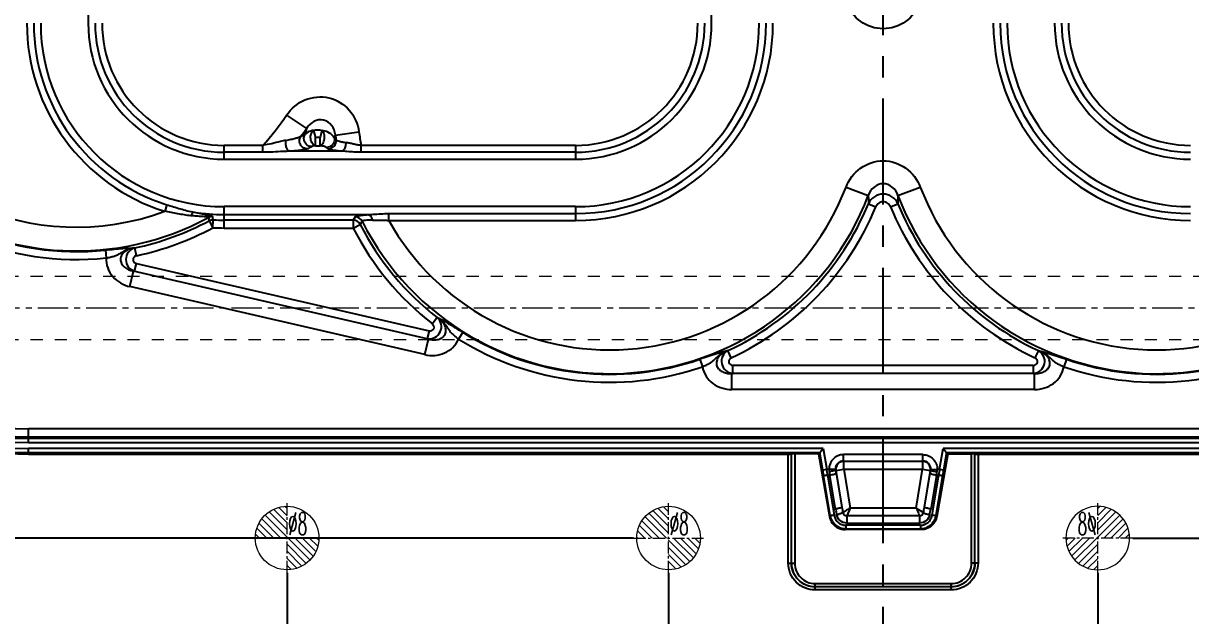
# Model space of a CAD drawing. Header units: millimetres. Extents: x 1727 to 4210, y -6182 to 759.
# Drawn here: x 2454.1 to 2601, y -2806.5 to -2731.9 of the extents above; entities that cross this region are included whole.
import ezdxf
from ezdxf.enums import TextEntityAlignment as Align

# ---------------------------------------------------------------- set-up
doc = ezdxf.new("R2010")
doc.units = ezdxf.units.MM
doc.header["$LTSCALE"] = 16.335
doc.header["$PDMODE"] = 3
doc.header["$PDSIZE"] = 0.3125
doc.linetypes.add('CENTER', pattern=[0.6, 0.375, -0.075, 0.075, -0.075])
doc.linetypes.add('HIDDEN', pattern=[0.2, 0.1, -0.1])
doc.layers.get('0').update_dxf_attribs({"linetype": 'CONTINUOUS'})
doc.layers.get('Defpoints').update_dxf_attribs({"linetype": 'CONTINUOUS'})
for name, color, linetype, lineweight in [('cool', 153, 'HIDDEN', 9), ('dim', 82, 'CONTINUOUS', 9), ('epin', 13, 'CONTINUOUS', 9)]:
    doc.layers.add(name, color=color, linetype=linetype, lineweight=lineweight)
doc.layers.add('DEFAULT_2', color=8, linetype='HIDDEN')
doc.styles.get("Standard").update_dxf_attribs({"font": 'txt', "width": 0.8})
doc.styles.add('TXT05', font='txt.shx', dxfattribs={"width": 0.5, "bigfont": 'gbcbig.shx'})
doc.dimstyles.new('mold', dxfattribs={"dimtxt": 8, "dimasz": 5, "dimexe": 0, "dimexo": 0, "dimgap": 0, "dimtad": 1, "dimzin": 1, "dimtxsty": 'Standard', "dimcen": 0, "dimclrd": 4, "dimclre": 4, "dimclrt": 6, "dimazin": 0, "dimtfac": 1, "dimtofl": 0, "dimtmove": 0, "dimatfit": 3, "dimfxl": 0, "dimarcsym": 0})

# ---------------------------------------------------------------- blocks, each defined once
blk = doc.blocks.new('epin_ejp_8')
at = {"layer": 'epin'}
h = blk.add_hatch(dxfattribs=at)
h.set_pattern_fill('_ANSI31', color=123, scale=0.2, angle=90, style=0)
h.set_pattern_definition([(135, (-263.1036, 1313.3417), (-0.4490128, -0.4490128), [])])
h.paths.add_polyline_path([(0, 4, 0.414214), (-4, 0), (0, 0)])
h.paths.add_polyline_path([(4, 0), (0, 0), (0, -4, 0.414214)])
at = {"layer": 'epin', "color": 1, "linetype": 'CENTER', "ltscale": 0.248791}
for p, q in [((0, -4.4), (0, 4.4)), ((-4.4, 0), (4.4, 0))]:
    blk.add_line(p, q, dxfattribs=at)
at = {"layer": 'epin'}
blk.add_circle((0, 0), 4, dxfattribs=at)
at = {"layer": 'epin', "color": 6, "style": 'TXT05', "width": 0.5}
blk.add_text('%%c8', height=2.8, dxfattribs=at).set_placement((1.33, 1.8), align=Align.MIDDLE)
blk = doc.blocks.new('124')
at = {"layer": 'cool', "ltscale": 0.932966}
for p, q in [((10.14, -1344.71), (401.48, -1344.71)), ((10.14, -1352.71), (401.48, -1352.71))]:
    blk.add_line(p, q, dxfattribs=at)
at = {"layer": 'cool', "color": 1, "linetype": 'CENTER', "ltscale": 0.621977}
blk.add_line((-4.19, -1348.71), (415.81, -1348.71), dxfattribs=at)
blk = doc.blocks.new('*D581')
at = {"layer": 'Defpoints', "color": 0}
for p in [(2562.27, -2707.77), (2719.17, -2748.77), (2779.7, -2748.77)]:
    blk.add_point(p, dxfattribs=at)
at = {"layer": 'dim', "color": 4, "lineweight": -2}
blk.add_line((2719.17, -2748.77), (2793.7, -2748.77), dxfattribs=at)
at = {"layer": 'dim', "color": 6, "insert": (2786.7, -2745.85), "char_height": 5, "attachment_point": 5}
blk.add_mtext('41,00', dxfattribs=at)
blk = doc.blocks.new('*D583')
at = {"layer": 'Defpoints', "color": 0}
for p in [(2562.27, -2707.77), (2740.71, -2767.77), (2779.7, -2767.77)]:
    blk.add_point(p, dxfattribs=at)
at = {"layer": 'dim', "color": 4, "lineweight": -2}
blk.add_line((2740.71, -2767.77), (2794.37, -2767.77), dxfattribs=at)
at = {"layer": 'dim', "color": 6, "insert": (2787.04, -2764.85), "char_height": 5, "attachment_point": 5}
blk.add_mtext('60,00', dxfattribs=at)
blk = doc.blocks.new('*D584')
at = {"layer": 'Defpoints', "color": 0}
for p in [(2562.27, -2707.77), (2593.67, -2796.77), (2779.7, -2796.77)]:
    blk.add_point(p, dxfattribs=at)
at = {"layer": 'dim', "color": 4, "lineweight": -2}
blk.add_line((2593.67, -2796.77), (2795.04, -2796.77), dxfattribs=at)
at = {"layer": 'dim', "color": 6, "insert": (2787.37, -2793.85), "char_height": 5, "attachment_point": 5}
blk.add_mtext('89,00', dxfattribs=at)
blk = doc.blocks.new('*D585')
at = {"layer": 'Defpoints', "color": 0}
for p in [(2562.27, -2707.77), (2708.38, -2822.77), (2779.7, -2822.77)]:
    blk.add_point(p, dxfattribs=at)
at = {"layer": 'dim', "color": 4, "lineweight": -2}
blk.add_line((2708.38, -2822.77), (2796.37, -2822.77), dxfattribs=at)
at = {"layer": 'dim', "color": 6, "insert": (2788.04, -2819.85), "char_height": 5, "attachment_point": 5}
blk.add_mtext('115,00', dxfattribs=at)
blk = doc.blocks.new('*D586')
at = {"layer": 'Defpoints', "color": 0}
for p in [(2562.27, -2707.77), (2704.17, -2783.77), (2779.7, -2783.77)]:
    blk.add_point(p, dxfattribs=at)
at = {"layer": 'dim', "color": 4, "lineweight": -2}
blk.add_line((2704.17, -2783.77), (2795.04, -2783.77), dxfattribs=at)
at = {"layer": 'dim', "color": 6, "insert": (2787.37, -2780.85), "char_height": 5, "attachment_point": 5}
blk.add_mtext('76,00', dxfattribs=at)
blk = doc.blocks.new('*D587')
at = {"layer": 'Defpoints', "color": 0}
for p in [(2562.27, -2707.77), (2741.07, -2857.77), (2779.7, -2857.77)]:
    blk.add_point(p, dxfattribs=at)
at = {"layer": 'dim', "color": 4, "lineweight": -2}
blk.add_line((2741.07, -2857.77), (2797.04, -2857.77), dxfattribs=at)
at = {"layer": 'dim', "color": 6, "insert": (2788.37, -2854.85), "char_height": 5, "attachment_point": 5}
blk.add_mtext('150,00', dxfattribs=at)
blk = doc.blocks.new('*D588')
at = {"layer": 'Defpoints', "color": 0}
for p in [(2562.27, -2707.77), (2562.27, -2872.94), (2562.27, -2889.02)]:
    blk.add_point(p, dxfattribs=at)
at = {"layer": 'dim', "color": 4, "lineweight": -2}
blk.add_line((2562.27, -2872.94), (2562.27, -2899.69), dxfattribs=at)
at = {"layer": 'dim', "color": 6, "insert": (2559.36, -2894.36), "char_height": 5, "attachment_point": 5, "rotation": 90}
blk.add_mtext('0,00', dxfattribs=at)
blk = doc.blocks.new('*D589')
at = {"layer": 'Defpoints', "color": 0}
for p in [(2562.27, -2707.77), (2589.27, -2801.17), (2589.27, -2889.02)]:
    blk.add_point(p, dxfattribs=at)
at = {"layer": 'dim', "color": 4, "lineweight": -2}
blk.add_line((2589.27, -2801.17), (2589.27, -2904.36), dxfattribs=at)
at = {"layer": 'dim', "color": 6, "insert": (2586.36, -2896.69), "char_height": 5, "attachment_point": 5, "rotation": 90}
blk.add_mtext('27,00', dxfattribs=at)
blk = doc.blocks.new('*D590')
at = {"layer": 'Defpoints', "color": 0}
for p in [(2562.27, -2707.77), (2637.27, -2801.17), (2637.27, -2889.02)]:
    blk.add_point(p, dxfattribs=at)
at = {"layer": 'dim', "color": 4, "lineweight": -2}
blk.add_line((2637.27, -2801.17), (2637.27, -2904.36), dxfattribs=at)
at = {"layer": 'dim', "color": 6, "insert": (2634.36, -2896.69), "char_height": 5, "attachment_point": 5, "rotation": 90}
blk.add_mtext('75,00', dxfattribs=at)
blk = doc.blocks.new('*D591')
at = {"layer": 'Defpoints', "color": 0}
for p in [(2562.27, -2707.77), (2699.77, -2788.17), (2699.77, -2889.02)]:
    blk.add_point(p, dxfattribs=at)
at = {"layer": 'dim', "color": 4, "lineweight": -2}
blk.add_line((2699.77, -2788.17), (2699.77, -2907.69), dxfattribs=at)
at = {"layer": 'dim', "color": 6, "insert": (2696.86, -2898.36), "char_height": 5, "attachment_point": 5, "rotation": 90}
blk.add_mtext('137,50', dxfattribs=at)
blk = doc.blocks.new('*D592')
at = {"layer": 'Defpoints', "color": 0}
for p in [(2562.27, -2707.77), (2714.77, -2753.17), (2714.77, -2889.02)]:
    blk.add_point(p, dxfattribs=at)
at = {"layer": 'dim', "color": 4, "lineweight": -2}
blk.add_line((2714.77, -2753.17), (2714.77, -2907.69), dxfattribs=at)
at = {"layer": 'dim', "color": 6, "insert": (2711.86, -2898.36), "char_height": 5, "attachment_point": 5, "rotation": 90}
blk.add_mtext('152,50', dxfattribs=at)
blk = doc.blocks.new('*D593')
at = {"layer": 'Defpoints', "color": 0}
for p in [(2562.27, -2707.77), (2732.27, -2861.43), (2732.27, -2889.02)]:
    blk.add_point(p, dxfattribs=at)
at = {"layer": 'dim', "color": 4, "lineweight": -2}
blk.add_line((2732.27, -2861.43), (2732.27, -2906.36), dxfattribs=at)
at = {"layer": 'dim', "color": 6, "insert": (2729.36, -2897.69), "char_height": 5, "attachment_point": 5, "rotation": 90}
blk.add_mtext('170,00', dxfattribs=at)
blk = doc.blocks.new('*D595')
at = {"layer": 'Defpoints', "color": 0}
for p in [(2562.27, -2707.77), (2344.84, -2748.77), (2405.37, -2748.77)]:
    blk.add_point(p, dxfattribs=at)
at = {"layer": 'dim', "color": 4, "lineweight": -2}
blk.add_line((2405.37, -2748.77), (2330.84, -2748.77), dxfattribs=at)
at = {"layer": 'dim', "color": 6, "insert": (2337.84, -2745.85), "char_height": 5, "attachment_point": 5}
blk.add_mtext('41,00', dxfattribs=at)
blk = doc.blocks.new('*D615')
at = {"layer": 'Defpoints', "color": 0}
for p in [(2562.27, -2707.77), (2344.84, -2767.77), (2383.84, -2767.77)]:
    blk.add_point(p, dxfattribs=at)
at = {"layer": 'dim', "color": 4, "lineweight": -2}
blk.add_line((2383.84, -2767.77), (2330.18, -2767.77), dxfattribs=at)
at = {"layer": 'dim', "color": 6, "insert": (2337.51, -2764.85), "char_height": 5, "attachment_point": 5}
blk.add_mtext('60,00', dxfattribs=at)
blk = doc.blocks.new('*D616')
at = {"layer": 'Defpoints', "color": 0}
for p in [(2562.27, -2707.77), (2344.84, -2796.77), (2530.87, -2796.77)]:
    blk.add_point(p, dxfattribs=at)
at = {"layer": 'dim', "color": 4, "lineweight": -2}
blk.add_line((2530.87, -2796.77), (2329.51, -2796.77), dxfattribs=at)
at = {"layer": 'dim', "color": 6, "insert": (2337.18, -2793.85), "char_height": 5, "attachment_point": 5}
blk.add_mtext('89,00', dxfattribs=at)
blk = doc.blocks.new('*D617')
at = {"layer": 'Defpoints', "color": 0}
for p in [(2562.27, -2707.77), (2344.84, -2822.77), (2416.17, -2822.77)]:
    blk.add_point(p, dxfattribs=at)
at = {"layer": 'dim', "color": 4, "lineweight": -2}
blk.add_line((2416.17, -2822.77), (2328.18, -2822.77), dxfattribs=at)
at = {"layer": 'dim', "color": 6, "insert": (2336.51, -2819.85), "char_height": 5, "attachment_point": 5}
blk.add_mtext('115,00', dxfattribs=at)
blk = doc.blocks.new('*D618')
at = {"layer": 'Defpoints', "color": 0}
for p in [(2562.27, -2707.77), (2344.84, -2783.77), (2420.37, -2783.77)]:
    blk.add_point(p, dxfattribs=at)
at = {"layer": 'dim', "color": 4, "lineweight": -2}
blk.add_line((2420.37, -2783.77), (2329.51, -2783.77), dxfattribs=at)
at = {"layer": 'dim', "color": 6, "insert": (2337.18, -2780.85), "char_height": 5, "attachment_point": 5}
blk.add_mtext('76,00', dxfattribs=at)
blk = doc.blocks.new('*D619')
at = {"layer": 'Defpoints', "color": 0}
for p in [(2562.27, -2707.77), (2344.84, -2857.77), (2383.47, -2857.77)]:
    blk.add_point(p, dxfattribs=at)
at = {"layer": 'dim', "color": 4, "lineweight": -2}
blk.add_line((2383.47, -2857.77), (2327.51, -2857.77), dxfattribs=at)
at = {"layer": 'dim', "color": 6, "insert": (2336.18, -2854.85), "char_height": 5, "attachment_point": 5}
blk.add_mtext('150,00', dxfattribs=at)
blk = doc.blocks.new('*D596')
at = {"layer": 'Defpoints', "color": 0}
for p in [(2562.27, -2707.77), (2535.27, -2801.17), (2535.27, -2889.02)]:
    blk.add_point(p, dxfattribs=at)
at = {"layer": 'dim', "color": 4, "lineweight": -2}
blk.add_line((2535.27, -2801.17), (2535.27, -2904.36), dxfattribs=at)
at = {"layer": 'dim', "color": 6, "insert": (2532.36, -2896.69), "char_height": 5, "attachment_point": 5, "rotation": 90}
blk.add_mtext('27,00', dxfattribs=at)
blk = doc.blocks.new('*D597')
at = {"layer": 'Defpoints', "color": 0}
for p in [(2562.27, -2707.77), (2487.27, -2801.17), (2487.27, -2889.02)]:
    blk.add_point(p, dxfattribs=at)
at = {"layer": 'dim', "color": 4, "lineweight": -2}
blk.add_line((2487.27, -2801.17), (2487.27, -2904.36), dxfattribs=at)
at = {"layer": 'dim', "color": 6, "insert": (2484.36, -2896.69), "char_height": 5, "attachment_point": 5, "rotation": 90}
blk.add_mtext('75,00', dxfattribs=at)
blk = doc.blocks.new('*D598')
at = {"layer": 'Defpoints', "color": 0}
for p in [(2562.27, -2707.77), (2424.77, -2788.17), (2424.77, -2889.02)]:
    blk.add_point(p, dxfattribs=at)
at = {"layer": 'dim', "color": 4, "lineweight": -2}
blk.add_line((2424.77, -2788.17), (2424.77, -2907.69), dxfattribs=at)
at = {"layer": 'dim', "color": 6, "insert": (2421.86, -2898.36), "char_height": 5, "attachment_point": 5, "rotation": 90}
blk.add_mtext('137,50', dxfattribs=at)
blk = doc.blocks.new('*D599')
at = {"layer": 'Defpoints', "color": 0}
for p in [(2562.27, -2707.77), (2409.77, -2753.17), (2409.77, -2889.02)]:
    blk.add_point(p, dxfattribs=at)
at = {"layer": 'dim', "color": 4, "lineweight": -2}
blk.add_line((2409.77, -2753.17), (2409.77, -2907.69), dxfattribs=at)
at = {"layer": 'dim', "color": 6, "insert": (2406.86, -2898.36), "char_height": 5, "attachment_point": 5, "rotation": 90}
blk.add_mtext('152,50', dxfattribs=at)
blk = doc.blocks.new('*D600')
at = {"layer": 'Defpoints', "color": 0}
for p in [(2562.27, -2707.77), (2392.27, -2861.43), (2392.27, -2889.02)]:
    blk.add_point(p, dxfattribs=at)
at = {"layer": 'dim', "color": 4, "lineweight": -2}
blk.add_line((2392.27, -2861.43), (2392.27, -2906.36), dxfattribs=at)
at = {"layer": 'dim', "color": 6, "insert": (2389.36, -2897.69), "char_height": 5, "attachment_point": 5, "rotation": 90}
blk.add_mtext('170,00', dxfattribs=at)

msp = doc.modelspace()

# ---------------------------------------------------------------- linework, layer by layer
at = {"color": 1, "linetype": 'CENTER', "ltscale": 2.176921}
msp.add_line((2562.273, -2882.769), (2562.273, -2532.769), dxfattribs=at)
at = {"color": 7, "linetype": 'Continuous'}
for p, q in [((2462.25, -2676.664), (2462.25, -2731.939)), ((2540.691, -2731.939), (2540.691, -2713.346)), ((2487.214, -2743.498), (2489.705, -2745.167)), ((2489.705, -2745.167), (2489.551, -2745.897)), ((2490.595, -2745.418), (2490.863, -2746.358)), ((2490.863, -2747.357), (2490.863, -2746.358)), ((2491.401, -2746.358), (2491.401, -2747.357)), ((2493.229, -2746.432), (2493.433, -2746.602)), ((2493.342, -2745.985), (2493.241, -2746.46)), ((2493.346, -2746.006), (2496.316, -2745.596)), ((2479.36, -2749.049), (2479.36, -2747.309)), ((2484.215, -2747.309), (2479.36, -2747.309)), ((2484.215, -2748.179), (2484.215, -2747.309)), ((2494.113, -2748.05), (2487.59, -2748.05)), ((2490.863, -2747.357), (2491.401, -2747.357)), ((2492.446, -2747.755), (2492.243, -2747.581)), ((2496.6, -2748.179), (2496.6, -2747.309)), ((2523.58, -2747.309), (2496.6, -2747.309)), ((2523.58, -2747.309), (2523.58, -2749.049)), ((2484.215, -2748.179), (2479.36, -2748.179)), ((2479.36, -2749.049), (2523.58, -2749.049)), ((2523.58, -2748.179), (2496.6, -2748.179)), ((2557.603, -2752.567), (2560.405, -2753.634)), ((2564.141, -2753.634), (2566.943, -2752.567)), ((2472.132, -2754.782), (2471.869, -2755.611)), ((2479.36, -2757.72), (2479.36, -2755.028)), ((2523.58, -2755.028), (2479.36, -2755.028)), ((2523.58, -2755.028), (2523.58, -2756.769)), ((2560.425, -2754.664), (2561.349, -2755.045)), ((2563.197, -2755.045), (2564.121, -2754.664)), ((2477.369, -2756.398), (2477.462, -2756.8)), ((2477.462, -2756.8), (2477.935, -2757.68)), ((2477.991, -2756.682), (2477.905, -2756.279)), ((2477.935, -2757.68), (2477.991, -2756.682)), ((2479.36, -2756.027), (2497.476, -2756.027)), ((2495.587, -2756.72), (2479.36, -2756.72)), ((2495.832, -2756.322), (2495.587, -2756.72)), ((2495.587, -2756.72), (2495.587, -2757.72)), ((2496.725, -2756.873), (2496.477, -2757.265)), ((2500.063, -2756.769), (2500.063, -2755.898)), ((2500.063, -2755.898), (2523.58, -2755.898)), ((2500.063, -2756.769), (2523.58, -2756.769)), ((2479.36, -2757.72), (2495.587, -2757.72)), ((2495.587, -2757.72), (2496.477, -2757.265)), ((2464.422, -2760.497), (2464.527, -2761.491)), ((2467.962, -2760.23), (2468.11, -2760.233)), ((2468.318, -2761.21), (2468.11, -2760.233)), ((2468.085, -2763.16), (2468.31, -2762.186)), ((2468.31, -2762.186), (2505.133, -2770.673)), ((2467.483, -2765.106), (2467.932, -2763.158)), ((2505.047, -2771.713), (2467.932, -2763.158)), ((2504.599, -2773.661), (2467.482, -2765.106)), ((2506.168, -2769.004), (2505.553, -2769.792)), ((2506.168, -2769.004), (2506.302, -2769.067)), ((2505.133, -2770.673), (2504.908, -2771.647)), ((2509.367, -2770.856), (2508.838, -2771.704)), ((2504.598, -2773.661), (2505.047, -2771.713)), ((2539.211, -2774.251), (2539.537, -2775.196)), ((2542.601, -2773.196), (2542.745, -2773.165)), ((2543.168, -2774.071), (2542.745, -2773.165)), ((2581.801, -2773.165), (2581.379, -2774.071)), ((2581.801, -2773.165), (2581.946, -2773.196)), ((2585.335, -2774.251), (2585.009, -2775.196)), ((2543.379, -2776.023), (2543.379, -2775.023)), ((2581.167, -2775.023), (2543.379, -2775.023)), ((2581.167, -2775.023), (2581.167, -2776.023)), ((2543.229, -2778.055), (2543.229, -2776.056)), ((2581.317, -2776.056), (2543.229, -2776.056)), ((2581.317, -2778.055), (2581.317, -2776.056)), ((2581.318, -2778.055), (2543.228, -2778.055)), ((2454.738, -2784.727), (2454.738, -2783.015)), ((2669.808, -2783.015), (2454.738, -2783.015)), ((2454.738, -2784.018), (2669.808, -2784.018)), ((2669.808, -2784.226), (2454.738, -2784.226)), ((2454.738, -2784.727), (2669.808, -2784.727)), ((2454.738, -2786.209), (2454.738, -2785.503)), ((2554.719, -2785.503), (2454.738, -2785.503)), ((2454.738, -2786.004), (2554.297, -2786.004)), ((2454.738, -2786.209), (2550.333, -2786.209)), ((2550.333, -2799.921), (2550.333, -2786.209)), ((2550.732, -2786.189), (2550.741, -2786.184)), ((2550.732, -2799.921), (2550.732, -2786.189)), ((2554.136, -2786.165), (2551.14, -2786.165)), ((2551.14, -2786.165), (2551.14, -2799.912)), ((2554.136, -2786.165), (2554.297, -2786.004)), ((2554.136, -2786.165), (2555.504, -2794.041)), ((2554.296, -2786.004), (2554.719, -2785.503)), ((2554.681, -2788.216), (2554.297, -2786.004)), ((2554.719, -2785.503), (2555.175, -2788.13)), ((2557.274, -2787.069), (2557.274, -2786.266)), ((2567.272, -2786.266), (2557.275, -2786.266)), ((2567.272, -2787.069), (2567.272, -2786.266)), ((2570.41, -2786.165), (2569.043, -2794.041)), ((2569.371, -2788.13), (2569.827, -2785.503)), ((2669.808, -2785.503), (2569.827, -2785.503)), ((2569.827, -2785.503), (2570.25, -2786.004)), ((2570.249, -2786.004), (2569.865, -2788.216)), ((2570.25, -2786.004), (2669.808, -2786.004)), ((2570.25, -2786.004), (2570.41, -2786.165)), ((2570.41, -2786.165), (2573.407, -2786.165)), ((2573.407, -2799.912), (2573.407, -2786.165)), ((2573.814, -2786.189), (2573.805, -2786.184)), ((2573.805, -2799.912), (2573.805, -2786.184)), ((2574.213, -2786.209), (2669.808, -2786.209)), ((2574.213, -2786.209), (2574.213, -2799.921)), ((2557.274, -2787.069), (2567.272, -2787.069)), ((2557.314, -2787.103), (2557.274, -2787.069)), ((2557.314, -2788.107), (2557.314, -2787.103)), ((2567.272, -2787.069), (2567.232, -2787.103)), ((2567.232, -2787.103), (2567.232, -2788.107)), ((2555.175, -2788.13), (2554.681, -2788.216)), ((2555.624, -2793.921), (2554.788, -2788.85)), ((2555.468, -2788.13), (2555.175, -2788.13)), ((2555.282, -2788.835), (2555.552, -2788.835)), ((2555.282, -2788.835), (2556.118, -2793.905)), ((2556.271, -2788.104), (2555.468, -2788.13)), ((2556.29, -2793.112), (2555.552, -2788.835)), ((2556.324, -2788.27), (2556.284, -2788.236)), ((2556.324, -2788.27), (2557.314, -2788.107)), ((2556.324, -2788.27), (2557.082, -2792.869)), ((2556.345, -2788.591), (2557.082, -2792.869)), ((2557.314, -2788.107), (2567.232, -2788.107)), ((2557.314, -2788.107), (2558.119, -2792.987)), ((2566.428, -2792.987), (2567.232, -2788.107)), ((2567.232, -2788.107), (2568.222, -2788.27)), ((2567.464, -2792.869), (2568.222, -2788.27)), ((2567.464, -2792.869), (2568.202, -2788.591)), ((2568.262, -2788.236), (2568.222, -2788.27)), ((2568.994, -2788.835), (2568.256, -2793.112)), ((2568.276, -2788.104), (2569.078, -2788.13)), ((2568.428, -2793.905), (2569.264, -2788.835)), ((2569.758, -2788.85), (2568.922, -2793.921)), ((2568.994, -2788.835), (2569.264, -2788.835)), ((2569.371, -2788.13), (2569.078, -2788.13)), ((2569.865, -2788.216), (2569.371, -2788.13)), ((2556.33, -2793.345), (2556.29, -2793.112)), ((2558.119, -2792.987), (2557.7, -2793.973)), ((2566.428, -2792.987), (2558.119, -2792.987)), ((2566.428, -2792.987), (2567.344, -2793.568)), ((2566.846, -2793.973), (2557.7, -2793.973)), ((2557.7, -2793.973), (2557.7, -2794.875)), ((2557.701, -2794.875), (2566.845, -2794.875)), ((2566.846, -2793.973), (2566.846, -2794.875)), ((2567.065, -2795.704), (2557.481, -2795.704)), ((2566.954, -2795.162), (2557.592, -2795.162)), ((2557.592, -2795.162), (2557.592, -2795.593)), ((2557.592, -2795.593), (2566.954, -2795.593)), ((2566.954, -2795.162), (2566.954, -2795.593)), ((2550.333, -2799.921), (2551.14, -2799.912)), ((2550.741, -2799.912), (2550.732, -2799.921)), ((2574.213, -2799.921), (2573.407, -2799.912)), ((2573.814, -2799.921), (2573.805, -2799.912)), ((2553.72, -2803.308), (2553.73, -2802.502)), ((2553.73, -2802.901), (2553.72, -2802.91)), ((2570.826, -2802.91), (2553.72, -2802.91)), ((2570.826, -2803.308), (2553.72, -2803.308)), ((2553.73, -2802.502), (2570.816, -2802.502)), ((2570.826, -2803.308), (2570.816, -2802.502)), ((2570.826, -2802.91), (2570.816, -2802.901))]:
    msp.add_line(p, q, dxfattribs=at)
for centre, radius, start, end in [((2460.768, -2725.773), 34.835, 110.85165, 298.46167), ((2460.768, -2725.773), 31.836, 110.85169, 290.4069), ((2460.768, -2725.773), 35.915, 161.01334, 276.00733), ((2460.768, -2725.773), 34.916, 161.0165, 276.00618), ((2479.36, -2731.939), 24.83, 180, 252.43937), ((2479.36, -2731.939), 23.96, 180, 252.43937), ((2479.36, -2731.939), 23.089, 180, 270), ((2479.36, -2731.939), 17.111, 180, 270), ((2479.36, -2731.939), 16.24, 180, 270), ((2479.36, -2731.939), 15.37, 180, 270), ((2523.58, -2731.939), 24.83, 270, 360), ((2523.58, -2731.939), 23.96, 270, 0), ((2523.58, -2731.939), 23.089, 270, 0), ((2523.58, -2731.939), 17.111, 270, 360), ((2523.58, -2731.939), 16.24, 270, 0), ((2523.58, -2731.939), 15.37, 270, 0), ((2600.965, -2731.939), 24.83, 180, 270), ((2600.965, -2731.939), 23.96, 180, 270), ((2600.965, -2731.939), 23.089, 180, 270), ((2600.965, -2731.939), 17.111, 180, 270), ((2600.965, -2731.939), 16.24, 180, 270), ((2600.965, -2731.939), 15.37, 180, 270), ((2460.768, -2725.773), 31.836, 317.43369, 326.16934), ((2460.768, -2725.773), 34.835, 324.15896, 326.16935), ((2453.629, -2674.958), 79.516, 296.41753, 296.8566), ((2527.852, -2741.235), 34.835, 187.8727, 188.86245), ((2527.852, -2741.235), 31.836, 187.87271, 190.99847), ((2454.298, -2676.331), 79.765, 296.43639, 296.89322), ((2454.738, -2751.034), 34.971, 180, 270), ((2454.738, -2751.034), 34.469, 180, 270), ((2454.738, -2751.034), 33.693, 180, 270), ((2454.738, -2751.034), 33.192, 180, 270), ((2454.738, -2751.034), 32.984, 180, 270), ((2454.738, -2751.034), 31.982, 180, 270), ((2527.852, -2741.235), 34.835, 206.67461, 339.14836), ((2527.852, -2741.235), 31.836, 209.20434, 339.14831), ((2562.273, -2755.453), 2.01, 23.13026, 156.87256), ((2596.694, -2741.235), 34.835, 200.85164, 333.32539), ((2596.694, -2741.235), 31.836, 200.85169, 330.79566), ((2527.852, -2741.235), 35.233, 295.00586, 337.59541), ((2527.852, -2741.235), 36.232, 295.00586, 337.5953), ((2596.694, -2741.235), 36.232, 202.4047, 244.99411), ((2596.694, -2741.235), 35.233, 202.40459, 244.99414), ((2460.768, -2725.773), 35.233, 282.02689, 298.28218), ((2479.36, -2731.939), 24.089, 260.96397, 270), ((2479.36, -2731.939), 24.782, 266.8314, 270), ((2495.58, -2757.731), 1.011, 27.46304, 89.58881), ((2495.824, -2757.334), 1.011, 27.09448, 89.59949), ((2460.768, -2725.773), 36.232, 282.02689, 298.28218), ((2479.36, -2731.939), 25.781, 266.8314, 270), ((2527.852, -2741.235), 36.232, 207.06344, 232.01515), ((2527.852, -2741.235), 35.233, 207.06344, 232.01517), ((2469.34, -2687.751), 75.42, 268.92779, 269.04821), ((2527.852, -2741.235), 34.916, 238.03753, 288.98515), ((2596.694, -2741.235), 34.916, 251.0165, 301.96413), ((2536.745, -2703.387), 75.32, 244.99374, 245.11433), ((2527.852, -2741.235), 35.915, 238.03437, 288.9863), ((2596.694, -2741.235), 35.915, 251.01334, 301.96527), ((2527.665, -2702.258), 75.421, 281.90692, 282.02733), ((2596.86, -2702.356), 75.32, 257.97272, 258.0933), ((2454.738, -2751.034), 35.175, 234.82129, 270), ((2557.273, -2788.072), 1.805, 89.94662, 181.8525), ((2557.318, -2788.11), 1.007, 90.23492, 189.12766), ((2567.228, -2788.11), 1.007, 350.87234, 89.76508), ((2479.859, -2801.206), 75.941, 9.36391, 9.84911), ((2463.058, -2802.523), 93.235, 8.44224, 8.88019), ((2557.974, -2788.062), 2.507, 181.55092, 188.02351), ((2668.855, -2772.428), 114.484, 188.02585, 188.23945), ((2557.245, -2788.07), 0.975, 182.01059, 189.81635), ((2636.829, -2774.717), 81.671, 189.52856, 189.78112), ((2487.709, -2774.715), 81.68, 350.21889, 350.47143), ((2567.301, -2788.07), 0.975, 350.18337, 357.98999), ((2455.665, -2772.424), 114.511, 351.76058, 351.97412), ((2566.572, -2788.062), 2.507, 351.97653, 358.44903), ((2662.042, -2802.607), 93.795, 171.12112, 171.55645), ((2644.97, -2801.254), 76.228, 170.1518, 170.63518), ((2647.227, -2777.435), 92.279, 189.92812, 190.22188), ((2720.848, -2765.184), 166.089, 189.59517, 189.83969), ((2403.69, -2765.183), 166.098, 350.16034, 350.40484), ((2477.24, -2777.421), 92.359, 349.7785, 350.21857), ((2557.587, -2793.592), 1.99, 189.50588, 194.0845), ((2557.584, -2793.623), 1.968, 211.74198, 249.84583), ((2555.454, -2788.395), 5.5, 280.04157, 283.1725), ((2566.962, -2793.623), 1.969, 290.07955, 330.43605), ((2569.092, -2788.398), 5.496, 256.82483, 259.9573), ((2566.918, -2793.582), 2.032, 330.51188, 350.4187), ((2557.596, -2793.581), 2.012, 249.92057, 269.88051), ((2566.953, -2793.622), 1.972, 270.04146, 272.63254), ((2566.95, -2793.582), 2.012, 272.66483, 290.01281), ((2553.73, -2799.912), 2.989, 179.99906, 270.00094), ((2570.817, -2799.912), 2.989, 269.99903, 0.00097)]:
    msp.add_arc(centre, radius, start, end, dxfattribs=at)
for centre, start_param, end_param in [((2550.333, -2786.188), -1.5707963, -0.0872665), ((2551.14, -2786.186), 1.5707963, 3.0543262), ((2573.407, -2786.186), 0.0872665, 1.5707963), ((2574.213, -2786.188), -3.0543262, -1.5707963)]:
    msp.add_ellipse(centre, major_axis=(0.4, 0), ratio=0.0524078, start_param=start_param, end_param=end_param, dxfattribs=at)
for points, knots in [([(2566.917, -2729.39), (2566.552, -2730.307), (2565.27, -2731.977), (2562.273, -2732.941), (2559.276, -2731.976), (2557.994, -2730.307), (2557.63, -2729.39)], [0, 0, 0, 0, 0.2502428, 0.5000343, 0.7498084, 1, 1, 1, 1]), ([(2487.214, -2743.498), (2487.771, -2742.667), (2489.4, -2741.288), (2492.583, -2741), (2495.318, -2742.652), (2496.179, -2744.605), (2496.316, -2745.596)], [0, 0, 0, 0, 0.2502704, 0.5000355, 0.749785, 1, 1, 1, 1]), ([(2493.346, -2746.006), (2493.302, -2745.578), (2493.008, -2744.741), (2491.895, -2743.98), (2490.562, -2744.177), (2489.931, -2744.801), (2489.705, -2745.167)], [0, 0, 0, 0, 0.257261, 0.4999927, 0.7427268, 1, 1, 1, 1]), ([(2487.12, -2746.678), (2487.335, -2746.635), (2487.736, -2746.553), (2488.28, -2746.426), (2488.695, -2746.305), (2488.927, -2746.222), (2489.006, -2746.17)], [0, 0, 0, 0, 0.336029, 0.6273104, 0.8546443, 1, 1, 1, 1]), ([(2489.817, -2747.755), (2489.653, -2747.751), (2489.293, -2747.65), (2488.894, -2747.227), (2488.785, -2746.656), (2488.914, -2746.305), (2489.007, -2746.17)], [0, 0, 0, 0, 0.229073, 0.5000188, 0.7709498, 1, 1, 1, 1]), ([(2490.37, -2747.469), (2490.207, -2747.466), (2489.848, -2747.365), (2489.45, -2746.947), (2489.338, -2746.382), (2489.461, -2746.032), (2489.551, -2745.897)], [0, 0, 0, 0, 0.2302545, 0.5012302, 0.7714306, 1, 1, 1, 1]), ([(2490.595, -2745.418), (2490.476, -2745.439), (2490.101, -2745.526), (2489.74, -2745.711), (2489.551, -2745.897)], [0, 0, 0, 0, 0.3126759, 1, 1, 1, 1]), ([(2490.863, -2747.357), (2490.788, -2747.347), (2490.63, -2747.283), (2490.379, -2746.998), (2490.206, -2746.492), (2490.235, -2745.882), (2490.447, -2745.509), (2490.595, -2745.418)], [0, 0, 0, 0, 0.0994443, 0.2127295, 0.4880276, 0.7731118, 1, 1, 1, 1]), ([(2491.398, -2747.357), (2491.555, -2747.336), (2491.854, -2747.054), (2492.012, -2746.503), (2492, -2745.911), (2491.814, -2745.529), (2491.668, -2745.427)], [0, 0, 0, 0, 0.2132681, 0.481122, 0.7607, 1, 1, 1, 1]), ([(2491.668, -2745.427), (2491.656, -2745.47), (2491.569, -2745.781), (2491.477, -2746.091), (2491.401, -2746.358)], [0, 0, 0, 0, 0.1407761, 1, 1, 1, 1]), ([(2493.226, -2746.413), (2493.18, -2746.308), (2492.827, -2745.776), (2492.173, -2745.52), (2491.668, -2745.427)], [0, 0, 0, 0, 0.1824677, 1, 1, 1, 1]), ([(2493.229, -2746.432), (2493.271, -2746.706), (2493.104, -2747.323), (2492.519, -2747.58), (2492.241, -2747.579)], [0, 0, 0, 0, 0.4999912, 1, 1, 1, 1]), ([(2492.446, -2747.755), (2492.723, -2747.752), (2493.301, -2747.488), (2493.472, -2746.876), (2493.433, -2746.602)], [0, 0, 0, 0, 0.5000053, 1, 1, 1, 1]), ([(2493.433, -2746.602), (2493.472, -2746.644), (2493.616, -2746.71), (2493.882, -2746.794), (2494.26, -2746.877), (2494.546, -2746.925), (2494.705, -2746.948)], [0, 0, 0, 0, 0.1293932, 0.3440136, 0.6374188, 1, 1, 1, 1]), ([(2487.12, -2746.678), (2486.888, -2746.732), (2486.292, -2746.863), (2485.333, -2747.115), (2484.591, -2747.246), (2484.215, -2747.309)], [0, 0, 0, 0, 0.2398869, 0.6160117, 1, 1, 1, 1]), ([(2487.59, -2748.05), (2487.319, -2748.058), (2486.195, -2748.108), (2485.07, -2748.179), (2484.215, -2748.179)], [0, 0, 0, 0, 0.2402681, 1, 1, 1, 1]), ([(2487.59, -2748.05), (2487.509, -2748.035), (2487.327, -2747.893), (2487.171, -2747.552), (2487.089, -2747.124), (2487.098, -2746.82), (2487.12, -2746.678)], [0, 0, 0, 0, 0.1603455, 0.4124307, 0.7204471, 1, 1, 1, 1]), ([(2489.817, -2747.755), (2489.723, -2747.803), (2489.45, -2747.863), (2488.964, -2747.94), (2488.319, -2748.002), (2487.845, -2748.035), (2487.59, -2748.05)], [0, 0, 0, 0, 0.1400268, 0.366261, 0.6592895, 1, 1, 1, 1]), ([(2490.863, -2747.357), (2490.803, -2747.362), (2490.636, -2747.383), (2490.467, -2747.419), (2490.371, -2747.469)], [0, 0, 0, 0, 0.3604937, 1, 1, 1, 1]), ([(2492.242, -2747.581), (2492.167, -2747.519), (2491.883, -2747.417), (2491.595, -2747.372), (2491.4, -2747.357)], [0, 0, 0, 0, 0.3332822, 1, 1, 1, 1]), ([(2494.113, -2748.05), (2493.904, -2748.034), (2493.528, -2748), (2493.031, -2747.935), (2492.685, -2747.86), (2492.498, -2747.8), (2492.446, -2747.755)], [0, 0, 0, 0, 0.3693876, 0.6663598, 0.8785984, 1, 1, 1, 1]), ([(2494.113, -2748.05), (2494.196, -2748.038), (2494.428, -2747.902), (2494.651, -2747.499), (2494.707, -2747.138), (2494.705, -2746.948)], [0, 0, 0, 0, 0.1892207, 0.5716264, 1, 1, 1, 1]), ([(2496.6, -2748.179), (2496.383, -2748.179), (2495.552, -2748.156), (2494.725, -2748.073), (2494.113, -2748.05)], [0, 0, 0, 0, 0.2623868, 1, 1, 1, 1]), ([(2496.6, -2747.309), (2496.431, -2747.292), (2496.096, -2747.256), (2495.61, -2747.153), (2495.151, -2747.037), (2494.849, -2746.978), (2494.705, -2746.948)], [0, 0, 0, 0, 0.2645493, 0.5232705, 0.7706258, 1, 1, 1, 1]), ([(2557.603, -2752.567), (2557.959, -2751.632), (2559.236, -2749.923), (2562.274, -2748.927), (2565.31, -2749.923), (2566.587, -2751.632), (2566.943, -2752.567)], [0, 0, 0, 0, 0.2502705, 0.5000355, 0.749785, 1, 1, 1, 1]), ([(2564.141, -2753.634), (2564.003, -2753.227), (2563.528, -2752.477), (2562.273, -2751.986), (2561.018, -2752.477), (2560.543, -2753.227), (2560.405, -2753.634)], [0, 0, 0, 0, 0.2572612, 0.4999922, 0.7427258, 1, 1, 1, 1]), ([(2560.405, -2753.634), (2560.407, -2753.722), (2560.413, -2754.065), (2560.42, -2754.408), (2560.425, -2754.664)], [0, 0, 0, 0, 0.2559249, 1, 1, 1, 1]), ([(2564.141, -2753.634), (2564.14, -2753.722), (2564.133, -2754.065), (2564.126, -2754.408), (2564.121, -2754.664)], [0, 0, 0, 0, 0.255955, 1, 1, 1, 1]), ([(2472.132, -2754.782), (2472.703, -2754.963), (2473.842, -2755.314), (2474.995, -2755.621), (2475.577, -2755.728)], [0, 0, 0, 0, 0.5034156, 1, 1, 1, 1]), ([(2563.197, -2755.045), (2563.122, -2754.863), (2562.857, -2754.547), (2562.273, -2754.346), (2561.689, -2754.546), (2561.424, -2754.863), (2561.349, -2755.045)], [0, 0, 0, 0, 0.252418, 0.499957, 0.7474939, 1, 1, 1, 1]), ([(2475.163, -2756.173), (2474.618, -2756.129), (2473.521, -2755.922), (2472.428, -2755.709), (2471.869, -2755.611)], [0, 0, 0, 0, 0.4907862, 1, 1, 1, 1]), ([(2477.369, -2756.398), (2477.366, -2756.372), (2477.256, -2756.346), (2477.109, -2756.319), (2476.857, -2756.295), (2476.568, -2756.273), (2476.242, -2756.251), (2475.771, -2756.219), (2475.409, -2756.193), (2475.163, -2756.173)], [0, 0, 0, 0, 0.035607, 0.1158153, 0.2289165, 0.3632554, 0.5112547, 0.668379, 1, 1, 1, 1]), ([(2475.577, -2755.728), (2475.494, -2755.734), (2475.318, -2755.885), (2475.215, -2756.06), (2475.164, -2756.173)], [0, 0, 0, 0, 0.4010501, 1, 1, 1, 1]), ([(2475.577, -2755.728), (2475.852, -2755.786), (2476.255, -2755.867), (2476.774, -2755.968), (2477.119, -2756.036), (2477.416, -2756.099), (2477.659, -2756.157), (2477.809, -2756.208), (2477.899, -2756.251), (2477.905, -2756.279)], [0, 0, 0, 0, 0.3509221, 0.5123922, 0.660326, 0.7895444, 0.8938011, 0.9651616, 1, 1, 1, 1]), ([(2495.832, -2756.322), (2495.843, -2756.303), (2495.895, -2756.268), (2496.059, -2756.205), (2496.38, -2756.141), (2496.877, -2756.075), (2497.262, -2756.043), (2497.476, -2756.027)], [0, 0, 0, 0, 0.040293, 0.1054543, 0.3139304, 0.6183057, 1, 1, 1, 1]), ([(2498.008, -2756.75), (2497.841, -2756.744), (2497.543, -2756.74), (2497.145, -2756.754), (2496.897, -2756.79), (2496.743, -2756.832), (2496.725, -2756.873)], [0, 0, 0, 0, 0.3850688, 0.6888635, 0.8966459, 1, 1, 1, 1]), ([(2497.476, -2756.027), (2497.679, -2756.02), (2498.541, -2755.97), (2499.402, -2755.898), (2500.063, -2755.898)], [0, 0, 0, 0, 0.2354671, 1, 1, 1, 1]), ([(2497.476, -2756.027), (2497.535, -2756.036), (2497.7, -2756.113), (2497.897, -2756.372), (2497.979, -2756.615), (2498.008, -2756.75)], [0, 0, 0, 0, 0.1909349, 0.5589409, 1, 1, 1, 1]), ([(2498.008, -2756.75), (2498.166, -2756.748), (2498.494, -2756.744), (2498.998, -2756.719), (2499.526, -2756.714), (2499.883, -2756.747), (2500.063, -2756.769)], [0, 0, 0, 0, 0.2305236, 0.4781629, 0.7365088, 1, 1, 1, 1]), ([(2464.422, -2760.497), (2465.152, -2760.421), (2466.329, -2760.294), (2467.513, -2760.249), (2467.962, -2760.23)], [0, 0, 0, 0, 0.6202073, 1, 1, 1, 1]), ([(2464.527, -2761.491), (2464.696, -2761.461), (2465.023, -2761.393), (2465.494, -2761.269), (2465.924, -2761.099), (2466.312, -2760.88), (2466.691, -2760.651), (2467.229, -2760.393), (2467.666, -2760.273), (2467.962, -2760.23)], [0, 0, 0, 0, 0.139682, 0.2724675, 0.3959153, 0.5151235, 0.6351461, 0.756682, 1, 1, 1, 1]), ([(2467.962, -2760.23), (2467.751, -2760.264), (2467.344, -2760.376), (2466.808, -2760.684), (2466.425, -2761.128), (2466.259, -2761.676), (2466.417, -2762.226), (2466.791, -2762.678), (2467.319, -2762.999), (2467.722, -2763.12), (2467.932, -2763.158)], [0, 0, 0, 0, 0.1356154, 0.2653065, 0.3871386, 0.5000753, 0.6131635, 0.735218, 0.8647803, 1, 1, 1, 1]), ([(2468.11, -2760.233), (2467.799, -2760.309), (2467.209, -2760.696), (2466.877, -2761.686), (2467.192, -2762.682), (2467.776, -2763.078), (2468.085, -2763.16)], [0, 0, 0, 0, 0.2468673, 0.5000108, 0.753115, 1, 1, 1, 1]), ([(2468.318, -2761.21), (2468.203, -2761.235), (2467.994, -2761.358), (2467.839, -2761.694), (2467.988, -2762.032), (2468.195, -2762.16), (2468.31, -2762.186)], [0, 0, 0, 0, 0.2579227, 0.4997932, 0.7418403, 1, 1, 1, 1]), ([(2464.527, -2761.491), (2464.501, -2761.911), (2464.622, -2762.771), (2465.279, -2763.882), (2466.273, -2764.699), (2467.072, -2765.012), (2467.482, -2765.106)], [0, 0, 0, 0, 0.2496885, 0.4995675, 0.7497819, 1, 1, 1, 1]), ([(2504.908, -2771.647), (2505.222, -2771.709), (2505.921, -2771.608), (2506.64, -2770.851), (2506.775, -2769.815), (2506.414, -2769.209), (2506.168, -2769.004)], [0, 0, 0, 0, 0.246892, 0.5000245, 0.7531399, 1, 1, 1, 1]), ([(2505.047, -2771.713), (2505.252, -2771.77), (2505.668, -2771.838), (2506.284, -2771.78), (2506.817, -2771.537), (2507.2, -2771.111), (2507.29, -2770.546), (2507.14, -2769.979), (2506.793, -2769.468), (2506.476, -2769.19), (2506.302, -2769.067)], [0, 0, 0, 0, 0.1352842, 0.264918, 0.3870319, 0.5001556, 0.6130566, 0.7348261, 0.8644461, 1, 1, 1, 1]), ([(2505.133, -2770.673), (2505.247, -2770.699), (2505.489, -2770.676), (2505.771, -2770.437), (2505.779, -2770.067), (2505.645, -2769.864), (2505.553, -2769.792)], [0, 0, 0, 0, 0.2579225, 0.4998139, 0.74184, 1, 1, 1, 1]), ([(2509.369, -2770.857), (2508.746, -2770.468), (2507.742, -2769.839), (2506.698, -2769.28), (2506.302, -2769.067)], [0, 0, 0, 0, 0.6202224, 1, 1, 1, 1]), ([(2506.302, -2769.067), (2506.549, -2769.235), (2506.89, -2769.534), (2507.26, -2770.001), (2507.5, -2770.373), (2507.753, -2770.74), (2508.066, -2771.081), (2508.435, -2771.397), (2508.7, -2771.603), (2508.838, -2771.704)], [0, 0, 0, 0, 0.2433239, 0.3648577, 0.4848853, 0.6041115, 0.7275307, 0.8603187, 1, 1, 1, 1]), ([(2504.599, -2773.661), (2505.009, -2773.756), (2505.864, -2773.824), (2507.115, -2773.525), (2508.192, -2772.813), (2508.678, -2772.093), (2508.838, -2771.704)], [0, 0, 0, 0, 0.2502077, 0.5004125, 0.7502904, 1, 1, 1, 1]), ([(2542.601, -2773.196), (2542.167, -2773.315), (2541.024, -2773.624), (2539.905, -2774.013), (2539.211, -2774.251)], [0, 0, 0, 0, 0.3797928, 1, 1, 1, 1]), ([(2539.536, -2775.196), (2539.694, -2775.129), (2539.998, -2774.989), (2540.429, -2774.762), (2540.81, -2774.5), (2541.139, -2774.2), (2541.457, -2773.891), (2541.923, -2773.519), (2542.322, -2773.304), (2542.601, -2773.196)], [0, 0, 0, 0, 0.1396821, 0.2724675, 0.3959151, 0.5151234, 0.6351461, 0.7566818, 1, 1, 1, 1]), ([(2542.601, -2773.196), (2542.403, -2773.276), (2542.031, -2773.476), (2541.578, -2773.897), (2541.305, -2774.416), (2541.266, -2774.987), (2541.544, -2775.488), (2542.009, -2775.844), (2542.596, -2776.039), (2543.016, -2776.065), (2543.229, -2776.056)], [0, 0, 0, 0, 0.1356142, 0.2653051, 0.3871378, 0.5000755, 0.6131648, 0.7352197, 0.8647817, 1, 1, 1, 1]), ([(2542.745, -2773.165), (2542.46, -2773.309), (2541.972, -2773.819), (2541.87, -2774.858), (2542.401, -2775.757), (2543.059, -2776.013), (2543.379, -2776.023)], [0, 0, 0, 0, 0.2468664, 0.5000096, 0.7531142, 1, 1, 1, 1]), ([(2543.168, -2774.071), (2543.061, -2774.12), (2542.885, -2774.288), (2542.81, -2774.65), (2543.031, -2774.946), (2543.261, -2775.023), (2543.379, -2775.023)], [0, 0, 0, 0, 0.257923, 0.4997932, 0.7418406, 1, 1, 1, 1]), ([(2581.167, -2776.023), (2581.487, -2776.013), (2582.145, -2775.757), (2582.676, -2774.858), (2582.575, -2773.819), (2582.087, -2773.309), (2581.801, -2773.165)], [0, 0, 0, 0, 0.246892, 0.5000245, 0.7531399, 1, 1, 1, 1]), ([(2581.167, -2775.023), (2581.285, -2775.023), (2581.515, -2774.946), (2581.736, -2774.65), (2581.661, -2774.288), (2581.485, -2774.12), (2581.379, -2774.071)], [0, 0, 0, 0, 0.2579224, 0.4998135, 0.7418399, 1, 1, 1, 1]), ([(2581.317, -2776.056), (2581.53, -2776.065), (2581.951, -2776.039), (2582.538, -2775.844), (2583.003, -2775.487), (2583.28, -2774.986), (2583.241, -2774.415), (2582.968, -2773.897), (2582.515, -2773.476), (2582.143, -2773.276), (2581.946, -2773.196)], [0, 0, 0, 0, 0.1352842, 0.264918, 0.3870319, 0.5001556, 0.6130566, 0.7348261, 0.8644461, 1, 1, 1, 1]), ([(2581.946, -2773.196), (2582.379, -2773.315), (2583.522, -2773.625), (2584.642, -2774.013), (2585.336, -2774.252)], [0, 0, 0, 0, 0.3797776, 1, 1, 1, 1]), ([(2581.946, -2773.196), (2582.224, -2773.304), (2582.623, -2773.519), (2583.089, -2773.891), (2583.407, -2774.199), (2583.736, -2774.5), (2584.118, -2774.762), (2584.548, -2774.988), (2584.852, -2775.128), (2585.009, -2775.196)], [0, 0, 0, 0, 0.2433239, 0.3648576, 0.4848853, 0.6041115, 0.7275307, 0.8603187, 1, 1, 1, 1]), ([(2539.537, -2775.196), (2539.606, -2775.611), (2539.916, -2776.422), (2540.807, -2777.357), (2541.958, -2777.93), (2542.807, -2778.055), (2543.228, -2778.055)], [0, 0, 0, 0, 0.2496886, 0.4995676, 0.7497819, 1, 1, 1, 1]), ([(2581.318, -2778.055), (2581.739, -2778.055), (2582.588, -2777.93), (2583.739, -2777.357), (2584.629, -2776.422), (2584.941, -2775.611), (2585.009, -2775.196)], [0, 0, 0, 0, 0.2502077, 0.5004125, 0.7502905, 1, 1, 1, 1]), ([(2567.272, -2786.266), (2567.511, -2786.268), (2567.997, -2786.362), (2568.604, -2786.782), (2569.005, -2787.402), (2569.083, -2787.89), (2569.078, -2788.13)], [0, 0, 0, 0, 0.2500164, 0.5000018, 0.7499861, 1, 1, 1, 1]), ([(2557.274, -2787.069), (2557.013, -2787.068), (2556.466, -2787.29), (2556.261, -2787.843), (2556.271, -2788.104)], [0, 0, 0, 0, 0.5000993, 1, 1, 1, 1]), ([(2568.276, -2788.104), (2568.285, -2787.843), (2568.08, -2787.29), (2567.533, -2787.068), (2567.272, -2787.069)], [0, 0, 0, 0, 0.4998996, 1, 1, 1, 1]), ([(2554.788, -2788.85), (2554.798, -2788.864), (2554.861, -2788.869), (2554.96, -2788.873), (2555.112, -2788.859), (2555.223, -2788.844), (2555.282, -2788.835)], [0, 0, 0, 0, 0.1039169, 0.323626, 0.6364169, 1, 1, 1, 1]), ([(2556.284, -2788.236), (2556.28, -2788.243), (2556.254, -2788.251), (2556.208, -2788.268), (2556.132, -2788.286), (2555.988, -2788.321), (2555.771, -2788.363), (2555.588, -2788.396), (2555.492, -2788.412)], [0, 0, 0, 0, 0.028601, 0.0910965, 0.1864991, 0.3133498, 0.642213, 1, 1, 1, 1]), ([(2555.552, -2788.835), (2555.652, -2788.818), (2555.836, -2788.781), (2556.086, -2788.72), (2556.239, -2788.661), (2556.339, -2788.619), (2556.345, -2788.591)], [0, 0, 0, 0, 0.3627961, 0.6767397, 0.8977762, 1, 1, 1, 1]), ([(2568.202, -2788.591), (2568.207, -2788.619), (2568.308, -2788.661), (2568.46, -2788.72), (2568.71, -2788.781), (2568.894, -2788.818), (2568.994, -2788.835)], [0, 0, 0, 0, 0.1021374, 0.3229804, 0.6370379, 1, 1, 1, 1]), ([(2568.262, -2788.236), (2568.266, -2788.243), (2568.292, -2788.251), (2568.338, -2788.268), (2568.414, -2788.286), (2568.559, -2788.321), (2568.775, -2788.363), (2568.959, -2788.396), (2569.054, -2788.412)], [0, 0, 0, 0, 0.0286009, 0.0910963, 0.1864988, 0.3133495, 0.6422128, 1, 1, 1, 1]), ([(2569.264, -2788.835), (2569.324, -2788.844), (2569.434, -2788.859), (2569.586, -2788.873), (2569.685, -2788.869), (2569.749, -2788.864), (2569.758, -2788.85)], [0, 0, 0, 0, 0.3635894, 0.676374, 0.8960715, 1, 1, 1, 1]), ([(2556.851, -2792.985), (2556.809, -2792.997), (2556.624, -2793.049), (2556.436, -2793.088), (2556.29, -2793.112)], [0, 0, 0, 0, 0.2256796, 1, 1, 1, 1]), ([(2557.202, -2793.568), (2557.193, -2793.585), (2557.139, -2793.614), (2557.041, -2793.658), (2556.889, -2793.705), (2556.772, -2793.735), (2556.707, -2793.75)], [0, 0, 0, 0, 0.1101905, 0.3197274, 0.6236493, 1, 1, 1, 1]), ([(2557.082, -2792.869), (2557.08, -2792.878), (2557.058, -2792.899), (2556.983, -2792.941), (2556.908, -2792.967), (2556.851, -2792.985)], [0, 0, 0, 0, 0.1107309, 0.3131201, 1, 1, 1, 1]), ([(2558.119, -2792.987), (2557.919, -2793.116), (2557.614, -2793.311), (2557.304, -2793.497), (2557.202, -2793.568)], [0, 0, 0, 0, 0.6578689, 1, 1, 1, 1]), ([(2557.202, -2793.568), (2557.222, -2793.679), (2557.354, -2793.889), (2557.586, -2793.975), (2557.7, -2793.973)], [0, 0, 0, 0, 0.4970969, 1, 1, 1, 1]), ([(2566.428, -2792.987), (2566.475, -2793.096), (2566.614, -2793.425), (2566.748, -2793.757), (2566.846, -2793.973)], [0, 0, 0, 0, 0.3338269, 1, 1, 1, 1]), ([(2566.846, -2793.973), (2566.96, -2793.975), (2567.192, -2793.889), (2567.324, -2793.679), (2567.344, -2793.568)], [0, 0, 0, 0, 0.5028387, 1, 1, 1, 1]), ([(2567.344, -2793.568), (2567.354, -2793.585), (2567.407, -2793.614), (2567.505, -2793.658), (2567.657, -2793.705), (2567.774, -2793.735), (2567.839, -2793.75)], [0, 0, 0, 0, 0.1097693, 0.3187975, 0.6227728, 1, 1, 1, 1]), ([(2567.713, -2792.99), (2567.651, -2792.971), (2567.57, -2792.944), (2567.491, -2792.9), (2567.466, -2792.879), (2567.464, -2792.869)], [0, 0, 0, 0, 0.688597, 0.8907705, 1, 1, 1, 1]), ([(2568.256, -2793.112), (2568.115, -2793.088), (2567.933, -2793.051), (2567.753, -2793.002), (2567.713, -2792.99)], [0, 0, 0, 0, 0.7711609, 1, 1, 1, 1]), ([(2556.118, -2793.905), (2556.056, -2793.915), (2555.946, -2793.93), (2555.795, -2793.943), (2555.698, -2793.939), (2555.634, -2793.936), (2555.624, -2793.921)], [0, 0, 0, 0, 0.3788506, 0.6765649, 0.8893257, 1, 1, 1, 1]), ([(2569.042, -2794.045), (2569.002, -2794.274), (2568.841, -2794.719), (2568.537, -2795.082), (2568.359, -2795.232)], [0, 0, 0, 0, 0.4999651, 1, 1, 1, 1]), ([(2568.922, -2793.921), (2568.912, -2793.936), (2568.848, -2793.939), (2568.752, -2793.943), (2568.601, -2793.93), (2568.49, -2793.915), (2568.428, -2793.905)], [0, 0, 0, 0, 0.1106744, 0.3234351, 0.6211495, 1, 1, 1, 1]), ([(2553.72, -2803.308), (2553.279, -2803.308), (2552.388, -2803.133), (2551.261, -2802.38), (2550.508, -2801.253), (2550.333, -2800.362), (2550.333, -2799.921)], [0, 0, 0, 0, 0.2501719, 0.500179, 0.7500762, 1, 1, 1, 1]), ([(2553.72, -2802.91), (2553.331, -2802.91), (2552.544, -2802.757), (2551.549, -2802.092), (2550.885, -2801.097), (2550.731, -2800.31), (2550.732, -2799.921)], [0, 0, 0, 0, 0.2501703, 0.5001794, 0.7500783, 1, 1, 1, 1]), ([(2551.14, -2799.912), (2551.14, -2800.249), (2551.274, -2800.931), (2551.85, -2801.792), (2552.711, -2802.368), (2553.393, -2802.502), (2553.73, -2802.502)], [0, 0, 0, 0, 0.2501126, 0.5000753, 0.7499844, 1, 1, 1, 1]), ([(2570.816, -2802.502), (2571.154, -2802.502), (2571.835, -2802.368), (2572.697, -2801.792), (2573.273, -2800.93), (2573.407, -2800.249), (2573.407, -2799.912)], [0, 0, 0, 0, 0.250126, 0.5000993, 0.7500045, 1, 1, 1, 1]), ([(2574.213, -2799.921), (2574.213, -2800.362), (2574.038, -2801.254), (2573.284, -2802.381), (2572.157, -2803.133), (2571.266, -2803.308), (2570.826, -2803.308)], [0, 0, 0, 0, 0.2501568, 0.5001474, 0.7500433, 1, 1, 1, 1]), ([(2573.814, -2799.921), (2573.815, -2800.311), (2573.661, -2801.098), (2572.996, -2802.093), (2572.001, -2802.757), (2571.215, -2802.91), (2570.826, -2802.91)], [0, 0, 0, 0, 0.2501551, 0.5001478, 0.7500453, 1, 1, 1, 1])]:
    msp.add_open_spline(points, degree=3, knots=knots, dxfattribs=at)
for points in [[(2490.595, -2745.418), (2490.941, -2745.325), (2491.324, -2745.328), (2491.668, -2745.427)], [(2491.401, -2746.358), (2491.228, -2746.308), (2491.036, -2746.308), (2490.863, -2746.358)], [(2477.905, -2756.279), (2477.723, -2756.268), (2477.53, -2756.311), (2477.369, -2756.398)], [(2477.462, -2756.8), (2477.621, -2756.715), (2477.81, -2756.673), (2477.991, -2756.682)], [(2555.504, -2794.045), (2555.557, -2794.349), (2555.687, -2794.648), (2555.871, -2794.895)], [(2555.897, -2794.646), (2555.789, -2794.471), (2555.707, -2794.277), (2555.657, -2794.077)], [(2555.871, -2794.895), (2556.054, -2795.143), (2556.303, -2795.353), (2556.579, -2795.491)], [(2556.119, -2793.905), (2556.147, -2794.08), (2556.208, -2794.253), (2556.296, -2794.407)], [(2556.296, -2794.407), (2556.382, -2794.559), (2556.497, -2794.698), (2556.631, -2794.81)], [(2556.861, -2794.574), (2556.634, -2794.386), (2556.466, -2794.101), (2556.413, -2793.811)], [(2556.631, -2794.81), (2556.891, -2795.031), (2557.251, -2795.162), (2557.592, -2795.162)], [(2557.701, -2794.875), (2557.403, -2794.875), (2557.09, -2794.764), (2556.861, -2794.574)], [(2567.685, -2794.574), (2567.456, -2794.764), (2567.143, -2794.875), (2566.845, -2794.875)], [(2566.954, -2795.162), (2567.296, -2795.162), (2567.656, -2795.03), (2567.917, -2794.809)], [(2568.133, -2793.811), (2568.081, -2794.101), (2567.913, -2794.386), (2567.685, -2794.574)], [(2567.917, -2794.809), (2568.05, -2794.697), (2568.164, -2794.559), (2568.25, -2794.408)], [(2568.25, -2794.408), (2568.338, -2794.253), (2568.399, -2794.08), (2568.428, -2793.905)], [(2556.579, -2795.491), (2556.856, -2795.629), (2557.172, -2795.704), (2557.481, -2795.704)], [(2567.752, -2795.583), (2567.533, -2795.663), (2567.297, -2795.704), (2567.065, -2795.704)], [(2568.359, -2795.232), (2568.181, -2795.383), (2567.972, -2795.503), (2567.752, -2795.583)]]:
    msp.add_open_spline(points, degree=3, dxfattribs=at)
at = {"layer": 'DEFAULT_2', "color": 8, "linetype": 'HIDDEN'}
for p, q in [((2555.624, -2793.921), (2555.504, -2794.041)), ((2569.043, -2794.041), (2568.922, -2793.921)), ((2557.592, -2795.593), (2557.481, -2795.704)), ((2567.065, -2795.704), (2566.954, -2795.593))]:
    msp.add_line(p, q, dxfattribs=at)

# ---------------------------------------------------------------- block references
msp.add_blockref('124', (2356.462, -1419.06))
at = {"layer": 'epin'}
for p in [(2487.273, -2796.769), (2535.273, -2796.769)]:
    msp.add_blockref('epin_ejp_8', p, dxfattribs=at)
at = {"layer": 'epin', "xscale": -1}
msp.add_blockref('epin_ejp_8', (2589.273, -2796.769), dxfattribs=at)

# ---------------------------------------------------------------- dimensions: what is measured, and where the dimension line sits
at = {"layer": 'dim'}
for feature_location, offset, dtype, origin, picture, middle in [((2383.473, -2857.769), (-38.631, 0), 0, (2562.273, -2707.769), '*D619', (2336.175, -2854.852)), ((2416.169, -2822.769), (-71.327, 0), 0, (2562.273, -2707.769), '*D617', (2336.509, -2819.852)), ((2530.873, -2796.769), (-186.031, 0), 0, (2562.273, -2707.769), '*D616', (2337.175, -2793.852)), ((2420.373, -2783.769), (-75.531, 0), 0, (2562.273, -2707.769), '*D618', (2337.175, -2780.852)), ((2383.84, -2767.769), (-38.998, 0), 0, (2562.273, -2707.769), '*D615', (2337.509, -2764.852)), ((2405.373, -2748.769), (-60.531, 0), 0, (2562.273, -2707.769), '*D595', (2337.842, -2745.852)), ((2392.273, -2861.428), (0, -27.597), 1, (2562.273, -2707.769), '*D600', (2389.356, -2897.691)), ((2409.773, -2753.169), (0, -135.856), 1, (2562.273, -2707.769), '*D599', (2406.856, -2898.358)), ((2424.773, -2788.169), (0, -100.856), 1, (2562.273, -2707.769), '*D598', (2421.856, -2898.358)), ((2487.273, -2801.169), (0, -87.856), 1, (2562.273, -2707.769), '*D597', (2484.356, -2896.691)), ((2535.273, -2801.169), (0, -87.856), 1, (2562.273, -2707.769), '*D596', (2532.356, -2896.691)), ((2562.273124328, -2872.938897624), (0, -16.085869888), 1, (2562.273124328, -2707.768615403), '*D588', (2559.356457661, -2894.358100845)), ((2719.173, -2748.769), (60.531, 0), 0, (2562.273, -2707.769), '*D581', (2786.704, -2745.852)), ((2740.706, -2767.769), (38.998, 0), 0, (2562.273, -2707.769), '*D583', (2787.038, -2764.852)), ((2593.673, -2796.769), (186.031, 0), 0, (2562.273, -2707.769), '*D584', (2787.371, -2793.852)), ((2708.377, -2822.769), (71.327, 0), 0, (2562.273, -2707.769), '*D585', (2788.038, -2819.852)), ((2704.173, -2783.769), (75.531, 0), 0, (2562.273, -2707.769), '*D586', (2787.371, -2780.852)), ((2741.073, -2857.769), (38.631, 0), 0, (2562.273, -2707.769), '*D587', (2788.371, -2854.852)), ((2589.273, -2801.169), (0, -87.856), 1, (2562.273, -2707.769), '*D589', (2586.356, -2896.691)), ((2637.273, -2801.169), (0, -87.856), 1, (2562.273, -2707.769), '*D590', (2634.356, -2896.691)), ((2699.773, -2788.169), (0, -100.856), 1, (2562.273, -2707.769), '*D591', (2696.856, -2898.358)), ((2714.773, -2753.169), (0, -135.856), 1, (2562.273, -2707.769), '*D592', (2711.856, -2898.358)), ((2732.273, -2861.428), (0, -27.597), 1, (2562.273, -2707.769), '*D593', (2729.356, -2897.691))]:
    dim = msp.add_ordinate_dim(feature_location=feature_location, offset=offset, dtype=dtype, origin=origin, dimstyle='mold', override={"dimtxt": 5, "dimasz": 2}, dxfattribs=at)
    dim.commit()
    dim.dimension.update_dxf_attribs({"geometry": picture, "text_midpoint": middle})

doc.saveas('drawing.dxf')
